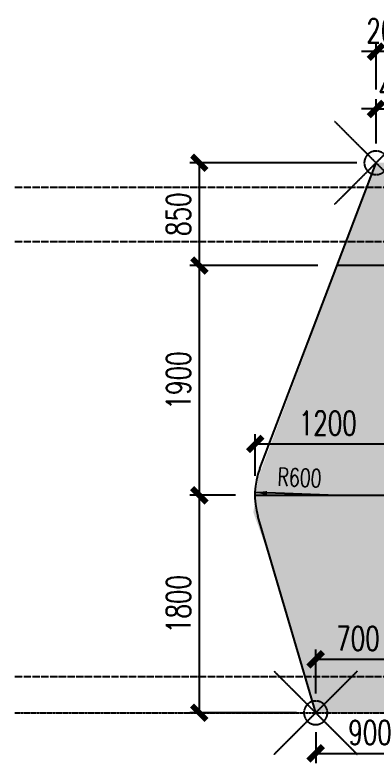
# Model space of a CAD drawing. Extents: x -202236 to 1002404, y -663931 to 1550022.
# Drawn here: x -110287 to -107297, y -352424 to -346235 of the extents above; entities that cross this region are included whole.
import ezdxf

# ---------------------------------------------------------------- set-up
doc = ezdxf.new("R2010")
doc.units = 0
doc.linetypes.add('99立面图例外参$0$99立面图例外参$0$$0$DOTE', pattern=[2.42, 2, -0.2, 0.02, -0.2])
doc.linetypes.add('DOTE', pattern=[2.42, 2, -0.2, 0.02, -0.2])
for name, color, linetype in [('!ZN1-填充-8', 8, 'Continuous'), ('!ZN3-铝板幕墙-3', 3, 'Continuous'), ('99立面图例外参$0$99立面图例外参$0$$0$A-AXIS-DOTE', 14, '99立面图例外参$0$99立面图例外参$0$$0$DOTE'), ('99立面图例外参$0$99立面图例外参$0$$0$AS-COLN', 6, 'Continuous'), ('A-AXIS-DOTE', 14, 'DOTE'), ('A-AXIS-DP', 126, 'Continuous'), ('DIM', 173, 'Continuous')]:
    doc.layers.add(name, color=color, linetype=linetype)
doc.styles.add('_TCH_DIM', font='SIMPLEX', dxfattribs={"bigfont": 'GBCBIG'})
doc.styles.add('DHTEXT-1', font='ROMANS.shx', dxfattribs={"width": 0.7, "bigfont": 'CHINESE.shx'})
doc.dimstyles.new('ZN80', dxfattribs={"dimscale": 80, "dimtxt": 2.5, "dimasz": 1.5, "dimexe": 1, "dimexo": 2, "dimgap": 0.9, "dimtad": 1, "dimdec": 0, "dimdsep": 46, "dimtxsty": 'DHTEXT-1', "dimblk": 'ARCHTICK', "dimcen": 2.5, "dimclrd": 173, "dimclre": 173, "dimclrt": 7, "dimazin": 2, "dimtfac": 0.4, "dimtdec": 0, "dimtix": 1, "dimtmove": 2, "dimatfit": 3, "dimfxl": 0, "dimtolj": 1, "dimtzin": 0, "dimarcsym": 0})

# ---------------------------------------------------------------- blocks, each defined once
blk = doc.blocks.new('99立面图例外参$0$99立面图例外参$0$$0$dotee')
at = {"layer": '99立面图例外参$0$99立面图例外参$0$$0$A-AXIS-DOTE'}
for points in [[(433561.4, -2127753.2), (434268.5, -2128460.3)], [(434268.5, -2127753.2), (433561.4, -2128460.3)]]:
    blk.add_lwpolyline(points, dxfattribs=at)
blk.add_circle((433914.9, -2128106.8), 100, dxfattribs=at)
blk = doc.blocks.new('_ArchTick')
at = {"color": 0, "linetype": 'ByBlock', "const_width": 0.4}
blk.add_lwpolyline([(-0.5, -0.5), (0.5, 0.5)], dxfattribs=at)
blk = doc.blocks.new('*D244')
at = {"layer": 'Defpoints', "color": 0, "ltscale": 800, "transparency": 16777216}
for p in [(-107097.2, -351565.7), (-107797.2, -352008.2), (-107097.2, -352008.2)]:
    blk.add_point(p, dxfattribs=at)
at = {"layer": 'DIM', "color": 173, "linetype": 'ByBlock', "lineweight": -2, "ltscale": 800, "transparency": 16777216}
for p, q in [((-107797.2, -351848.2), (-107797.2, -351485.7)), ((-107097.2, -351848.2), (-107097.2, -351485.7)), ((-107797.2, -351565.7), (-107097.2, -351565.7))]:
    blk.add_line(p, q, dxfattribs=at)
at = {"layer": 'DIM', "color": 173, "lineweight": -2, "ltscale": 800, "transparency": 16777216, "xscale": 120, "yscale": 120, "zscale": 120, "rotation": 180}
blk.add_blockref('_ArchTick', (-107797.2, -351565.7), dxfattribs=at)
at = {"layer": 'DIM', "color": 173, "lineweight": -2, "ltscale": 800, "transparency": 16777216, "xscale": 120, "yscale": 120, "zscale": 120}
blk.add_blockref('_ArchTick', (-107097.2, -351565.7), dxfattribs=at)
at = {"layer": 'DIM', "color": 7, "ltscale": 800, "transparency": 16777216, "insert": (-107447.2, -351393.7), "char_height": 200, "attachment_point": 5, "style": 'DHTEXT-1'}
blk.add_mtext('\\A1;700', dxfattribs=at)
blk = doc.blocks.new('*D246')
at = {"layer": 'Defpoints', "color": 0, "ltscale": 800, "transparency": 16777216}
for p in [(-107097.2, -349783.7), (-108297.2, -350208.6), (-107097.2, -350208.6)]:
    blk.add_point(p, dxfattribs=at)
at = {"layer": 'DIM', "color": 173, "linetype": 'ByBlock', "lineweight": -2, "ltscale": 800, "transparency": 16777216}
for p, q in [((-108297.2, -350048.6), (-108297.2, -349703.7)), ((-107097.2, -350048.6), (-107097.2, -349703.7)), ((-108297.2, -349783.7), (-107097.2, -349783.7))]:
    blk.add_line(p, q, dxfattribs=at)
at = {"layer": 'DIM', "color": 173, "lineweight": -2, "ltscale": 800, "transparency": 16777216, "xscale": 120, "yscale": 120, "zscale": 120, "rotation": 180}
blk.add_blockref('_ArchTick', (-108297.2, -349783.7), dxfattribs=at)
at = {"layer": 'DIM', "color": 173, "lineweight": -2, "ltscale": 800, "transparency": 16777216, "xscale": 120, "yscale": 120, "zscale": 120}
blk.add_blockref('_ArchTick', (-107097.2, -349783.7), dxfattribs=at)
at = {"layer": 'DIM', "color": 7, "ltscale": 800, "transparency": 16777216, "insert": (-107697.2, -349611.7), "char_height": 200, "attachment_point": 5, "style": 'DHTEXT-1'}
blk.add_mtext('\\A1;1200', dxfattribs=at)
blk = doc.blocks.new('*D310')
at = {"layer": 'Defpoints', "color": 0, "ltscale": 800, "transparency": 16777216}
for p in [(-106897.2, -347012.7), (-107297.2, -347458.2), (-106897.2, -347458.2)]:
    blk.add_point(p, dxfattribs=at)
at = {"layer": 'DIM', "color": 173, "linetype": 'ByBlock', "lineweight": -2, "ltscale": 800, "transparency": 16777216}
for p, q in [((-107297.2, -347298.2), (-107297.2, -346932.7)), ((-106897.2, -347298.2), (-106897.2, -346932.7)), ((-107297.2, -347012.7), (-107417.2, -347012.7)), ((-107297.2, -347012.7), (-106897.2, -347012.7)), ((-106897.2, -347012.7), (-106777.2, -347012.7))]:
    blk.add_line(p, q, dxfattribs=at)
at = {"layer": 'DIM', "color": 173, "lineweight": -2, "ltscale": 800, "transparency": 16777216, "xscale": 120, "yscale": 120, "zscale": 120}
blk.add_blockref('_ArchTick', (-107297.2, -347012.7), dxfattribs=at)
at = {"layer": 'DIM', "color": 173, "lineweight": -2, "ltscale": 800, "transparency": 16777216, "xscale": 120, "yscale": 120, "zscale": 120, "rotation": 180}
blk.add_blockref('_ArchTick', (-106897.2, -347012.7), dxfattribs=at)
at = {"layer": 'DIM', "color": 7, "ltscale": 800, "transparency": 16777216, "insert": (-107097.2, -346840.7), "char_height": 200, "attachment_point": 5, "style": 'DHTEXT-1'}
blk.add_mtext('\\A1;400', dxfattribs=at)
blk = doc.blocks.new('*D383')
at = {"layer": 'Defpoints', "color": 0, "ltscale": 800, "transparency": 16777216}
for p in [(-107297.2, -346538.2), (-107297.2, -347012.7), (-107097.2, -347012.7)]:
    blk.add_point(p, dxfattribs=at)
at = {"layer": 'DIM', "color": 173, "linetype": 'ByBlock', "lineweight": -2, "ltscale": 800, "transparency": 16777216}
for p, q in [((-107297.2, -346852.7), (-107297.2, -346458.2)), ((-107097.2, -346852.7), (-107097.2, -346458.2)), ((-107297.2, -346538.2), (-107417.2, -346538.2)), ((-107097.2, -346538.2), (-107297.2, -346538.2)), ((-107097.2, -346538.2), (-106977.2, -346538.2))]:
    blk.add_line(p, q, dxfattribs=at)
at = {"layer": 'DIM', "color": 173, "lineweight": -2, "ltscale": 800, "transparency": 16777216, "xscale": 120, "yscale": 120, "zscale": 120}
blk.add_blockref('_ArchTick', (-107297.2, -346538.2), dxfattribs=at)
at = {"layer": 'DIM', "color": 173, "lineweight": -2, "ltscale": 800, "transparency": 16777216, "xscale": 120, "yscale": 120, "zscale": 120, "rotation": 180}
blk.add_blockref('_ArchTick', (-107097.2, -346538.2), dxfattribs=at)
at = {"layer": 'DIM', "color": 7, "ltscale": 800, "transparency": 16777216, "insert": (-107197.2, -346366.2), "char_height": 200, "attachment_point": 5, "style": 'DHTEXT-1'}
blk.add_mtext('\\A1;200', dxfattribs=at)
blk = doc.blocks.new('*D385')
at = {"layer": 'Defpoints', "color": 0, "ltscale": 800, "transparency": 16777216}
for p in [(-108760.5, -350208.6), (-108301.4, -350208.6), (-107797.2, -352008.2)]:
    blk.add_point(p, dxfattribs=at)
at = {"layer": 'DIM', "color": 173, "linetype": 'ByBlock', "lineweight": -2, "ltscale": 800, "transparency": 16777216}
for p, q in [((-108461.4, -350208.6), (-108840.5, -350208.6)), ((-108760.5, -352008.2), (-108760.5, -350208.6)), ((-107957.2, -352008.2), (-108840.5, -352008.2))]:
    blk.add_line(p, q, dxfattribs=at)
at = {"layer": 'DIM', "color": 173, "lineweight": -2, "ltscale": 800, "transparency": 16777216, "xscale": 120, "yscale": 120, "zscale": 120}
for p, rotation in [((-108760.5, -350208.6), 90), ((-108760.5, -352008.2), 270)]:
    blk.add_blockref('_ArchTick', p, dxfattribs=dict(at, rotation=rotation))
at = {"layer": 'DIM', "color": 7, "ltscale": 800, "transparency": 16777216, "insert": (-108932.5, -351108.4), "char_height": 200, "attachment_point": 5, "rotation": 90, "style": 'DHTEXT-1'}
blk.add_mtext('\\A1;1800', dxfattribs=at)
blk = doc.blocks.new('*D386')
at = {"layer": 'Defpoints', "color": 0, "ltscale": 800, "transparency": 16777216}
for p in [(-108760.5, -348308.2), (-107620.5, -348308.2), (-108301.4, -350208.6)]:
    blk.add_point(p, dxfattribs=at)
at = {"layer": 'DIM', "color": 173, "linetype": 'ByBlock', "lineweight": -2, "ltscale": 800, "transparency": 16777216}
for p, q in [((-107780.5, -348308.2), (-108840.5, -348308.2)), ((-108760.5, -350208.6), (-108760.5, -348308.2)), ((-108461.4, -350208.6), (-108840.5, -350208.6))]:
    blk.add_line(p, q, dxfattribs=at)
at = {"layer": 'DIM', "color": 173, "lineweight": -2, "ltscale": 800, "transparency": 16777216, "xscale": 120, "yscale": 120, "zscale": 120}
for p, rotation in [((-108760.5, -348308.2), 90), ((-108760.5, -350208.6), 270)]:
    blk.add_blockref('_ArchTick', p, dxfattribs=dict(at, rotation=rotation))
at = {"layer": 'DIM', "color": 7, "ltscale": 800, "transparency": 16777216, "insert": (-108932.5, -349258.4), "char_height": 200, "attachment_point": 5, "rotation": 90, "style": 'DHTEXT-1'}
blk.add_mtext('\\A1;1900', dxfattribs=at)
blk = doc.blocks.new('*D387')
at = {"layer": 'Defpoints', "color": 0, "ltscale": 800, "transparency": 16777216}
for p in [(-108760.5, -347458.2), (-107297.2, -347458.2), (-107620.5, -348308.2)]:
    blk.add_point(p, dxfattribs=at)
at = {"layer": 'DIM', "color": 173, "linetype": 'ByBlock', "lineweight": -2, "ltscale": 800, "transparency": 16777216}
for p, q in [((-107457.2, -347458.2), (-108840.5, -347458.2)), ((-108760.5, -348308.2), (-108760.5, -347458.2)), ((-107780.5, -348308.2), (-108840.5, -348308.2))]:
    blk.add_line(p, q, dxfattribs=at)
at = {"layer": 'DIM', "color": 173, "lineweight": -2, "ltscale": 800, "transparency": 16777216, "xscale": 120, "yscale": 120, "zscale": 120}
for p, rotation in [((-108760.5, -347458.2), 90), ((-108760.5, -348308.2), 270)]:
    blk.add_blockref('_ArchTick', p, dxfattribs=dict(at, rotation=rotation))
at = {"layer": 'DIM', "color": 7, "ltscale": 800, "transparency": 16777216, "insert": (-108932.5, -347883.2), "char_height": 200, "attachment_point": 5, "rotation": 90, "style": 'DHTEXT-1'}
blk.add_mtext('\\A1;850', dxfattribs=at)
blk = doc.blocks.new('*D403')
at = {"layer": 'Defpoints', "color": 0, "ltscale": 800, "transparency": 16777216}
for p in [(-107797.2, -352008.2), (-106897.2, -352008.2), (-106897.2, -352343.9)]:
    blk.add_point(p, dxfattribs=at)
at = {"layer": 'DIM', "color": 173, "linetype": 'ByBlock', "lineweight": -2, "ltscale": 800, "transparency": 16777216}
for p, q in [((-107797.2, -352168.2), (-107797.2, -352423.9)), ((-106897.2, -352168.2), (-106897.2, -352423.9)), ((-107797.2, -352343.9), (-106897.2, -352343.9))]:
    blk.add_line(p, q, dxfattribs=at)
at = {"layer": 'DIM', "color": 173, "lineweight": -2, "ltscale": 800, "transparency": 16777216, "xscale": 120, "yscale": 120, "zscale": 120, "rotation": 180}
blk.add_blockref('_ArchTick', (-107797.2, -352343.9), dxfattribs=at)
at = {"layer": 'DIM', "color": 173, "lineweight": -2, "ltscale": 800, "transparency": 16777216, "xscale": 120, "yscale": 120, "zscale": 120}
blk.add_blockref('_ArchTick', (-106897.2, -352343.9), dxfattribs=at)
at = {"layer": 'DIM', "color": 7, "ltscale": 800, "transparency": 16777216, "insert": (-107347.2, -352171.9), "char_height": 200, "attachment_point": 5, "style": 'DHTEXT-1'}
blk.add_mtext('\\A1;900', dxfattribs=at)

msp = doc.modelspace()

# ---------------------------------------------------------------- hatches: boundary and pattern name
at = {"layer": '!ZN1-填充-8'}
h = msp.add_hatch(dxfattribs=at)
h.set_pattern_fill('DOTS', color=141, scale=80, style=0)
h.set_pattern_definition([(0, (1216.92, -32188.5), (63.5, 127), [0, -127])])
edge = h.paths.add_edge_path()
edge.add_line((-104977.21, -348308.23), (-105543.42, -349459.32))
edge.add_line((-105543.42, -349459.32), (-106797.21, -352008.23))
edge.add_line((-106797.21, -352008.23), (-107797.21, -352008.23))
edge.add_line((-107797.21, -352008.23), (-108216.68, -350619.65))
edge.add_line((-108216.68, -350619.65), (-108313.21, -350350.29))
edge.add_line((-108313.21, -350350.29), (-108274.02, -350066.85))
edge.add_line((-108274.02, -350066.85), (-107297.21, -347458.23))
edge.add_line((-107297.21, -347458.23), (-95029.25, -347460.65))
edge.add_arc((-95056.97, -347618.23), 160, -14.477512, 80.020972, ccw=False)
edge.add_line((-94902.05, -347658.23), (-94959.27, -347754.69))
edge.add_line((-94959.27, -347754.69), (-95347.21, -348308.23))
edge.add_line((-95347.21, -348308.23), (-103547.21, -348308.23))
edge.add_line((-103547.21, -348308.23), (-104947.21, -348308.23))
edge.add_line((-104947.21, -348308.23), (-104977.21, -348308.23))

# ---------------------------------------------------------------- linework, layer by layer
at = {"layer": '!ZN3-铝板幕墙-3'}
for p, q in [((-108258.99, -349987.04), (-107297.21, -347458.23)), ((-107797.21, -352008.23), (-108275.76, -350382.08))]:
    msp.add_line(p, q, dxfattribs=at)
at = {"layer": '!ZN3-铝板幕墙-3', "ltscale": 800}
for p, q in [((-104977.21, -348308.23), (-107620.49, -348308.23)), ((-108301.39, -350208.58), (-105911.98, -350208.58))]:
    msp.add_line(p, q, dxfattribs=at)
at = {"layer": '!ZN3-铝板幕墙-3'}
msp.add_arc((-107701.39, -350208.58), 600, 158.332209, 196.808682, dxfattribs=at)
at = {"layer": 'A-AXIS-DOTE', "ltscale": 30}
for p, q in [((-110287.41, -347658.23), (-92557.41, -347658.23)), ((-110287.41, -348108.23), (-92557.41, -348108.23)), ((-110287.41, -351708.23), (-92557.41, -351708.23))]:
    msp.add_line(p, q, dxfattribs=at)
at = {"layer": 'A-AXIS-DOTE'}
msp.add_line((-110287.41, -352008.23), (-92557.41, -352008.23), dxfattribs=at)
at = {"layer": 'A-AXIS-DP'}
msp.add_lwpolyline([(-108201.04, -350189.8, 33, 0, 0), (-108300.97, -350186.04, 0, 0, 0)], format="xyseb", dxfattribs=at)
msp.add_lwpolyline([(-107693.18, -350208.89), (-108201.04, -350189.8), (-108300.97, -350186.04)], dxfattribs=at)

# ---------------------------------------------------------------- block references
at = {"layer": '99立面图例外参$0$99立面图例外参$0$$0$AS-COLN', "color": 4, "xscale": -0.9750000000000001, "yscale": 0.9750000000000001, "zscale": 0.9750000000000001}
for p in [(315769.85, 1727445.88), (315269.85, 1722895.88)]:
    msp.add_blockref('99立面图例外参$0$99立面图例外参$0$$0$dotee', p, dxfattribs=at)

# ---------------------------------------------------------------- texts
at = {"layer": 'A-AXIS-DP', "color": 7, "style": '_TCH_DIM', "width": 0.705882}
msp.add_text('R600', height=148.75, rotation=357.847277, dxfattribs=at).set_placement((-108115.51, -350129.84))

# ---------------------------------------------------------------- dimensions: what is measured, and where the dimension line sits
at = {"layer": 'DIM', "ltscale": 800}
for base, p1, p2, picture, middle in [((-107297.21, -346538.15), (-107097.21, -347012.65), (-107297.21, -347012.65), '*D383', (-107197.21, -346366.15)), ((-106897.21, -347012.65), (-107297.21, -347458.23), (-106897.21, -347458.23), '*D310', (-107097.21, -346840.65)), ((-106897.21, -352343.93), (-107797.21, -352008.23), (-106897.21, -352008.23), '*D403', (-107347.21, -352171.93))]:
    dim = msp.add_linear_dim(base=base, p1=p1, p2=p2, dimstyle='ZN80', dxfattribs=at)
    dim.commit()
    dim.dimension.update_dxf_attribs({"geometry": picture, "text_midpoint": middle})
for base, p1, p2, picture, middle in [((-108760.52, -347458.23), (-107620.49, -348308.23), (-107297.21, -347458.23), '*D387', (-108932.52, -347883.23)), ((-108760.52, -348308.23), (-108301.39, -350208.58), (-107620.49, -348308.23), '*D386', (-108932.52, -349258.4)), ((-108760.52, -350208.58), (-107797.21, -352008.23), (-108301.39, -350208.58), '*D385', (-108932.52, -351108.4))]:
    dim = msp.add_linear_dim(base=base, p1=p1, p2=p2, angle=90, dimstyle='ZN80', dxfattribs=at)
    dim.commit()
    dim.dimension.update_dxf_attribs({"geometry": picture, "text_midpoint": middle})
for p1, p2, distance, picture, middle in [((-108297.21, -350208.58), (-107097.21, -350208.58), 424.9, '*D246', (-107697.21, -349611.68)), ((-107797.21, -352008.23), (-107097.21, -352008.23), 442.55, '*D244', (-107447.21, -351393.68))]:
    dim = msp.add_aligned_dim(p1=p1, p2=p2, distance=distance, dimstyle='ZN80', dxfattribs=at)
    dim.commit()
    dim.dimension.update_dxf_attribs({"geometry": picture, "text_midpoint": middle})

doc.saveas('drawing.dxf')
